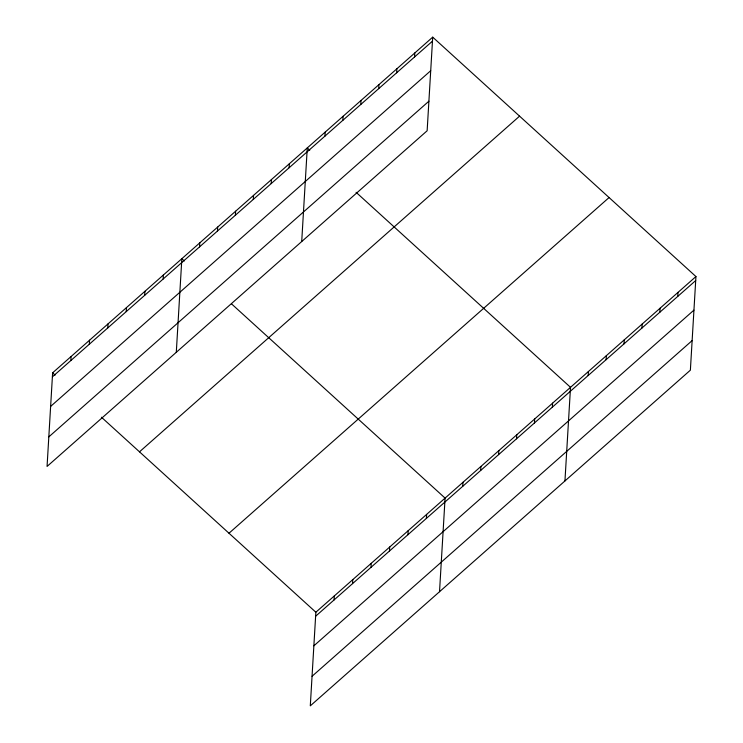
<?xml version="1.0" encoding="UTF-8"?>
<svg xmlns="http://www.w3.org/2000/svg" width="743" height="743" viewBox="0 0 743 743"><rect width="100%" height="100%" fill="white"/><g stroke="black" fill="none" stroke-linecap="round" stroke-linejoin="round"><path stroke-width="1.11" d="M432.705 37.15L52.623 372.828L47.06 466.446L427.141 130.768L432.705 37.15L695.94 276.554L690.377 370.172L310.295 705.85L315.859 612.232L695.94 276.554M70.845 360.531L71.087 356.529M89.309 344.223L89.55 340.22M107.772 327.923L108.014 323.92M126.236 311.614L126.468 307.611M144.69 295.315L144.931 291.312M163.154 279.006L163.395 275.003M176.295 352.312L181.849 258.694L184.338 260.96M199.533 246.88L199.774 242.877M217.448 231.054L217.69 227.052M235.373 215.229L235.605 211.226M253.289 199.403L253.53 195.4M271.204 183.577L271.446 179.574M289.12 167.751L289.361 163.748M301.714 241.54L307.277 147.922L309.766 150.179M324.96 136.108L325.202 132.096M342.876 120.282L343.117 116.27M360.801 104.457L361.033 100.454M334.081 599.935L334.313 595.932M378.716 88.631L378.949 84.628M352.535 583.636L352.776 579.624M396.632 72.805L396.873 68.802M370.998 567.327L371.24 563.324M414.548 56.979L414.789 52.976M389.462 551.018L389.704 547.015M407.926 534.719L408.158 530.716M426.38 518.41L426.621 514.407M439.522 591.716L445.085 498.107L231.491 303.841M462.759 486.284L463 482.281M480.684 470.458L480.916 466.455M498.599 454.632L498.841 450.629M516.515 438.807L516.756 434.804M534.431 422.981L534.672 418.978M552.355 407.164L552.588 403.152M564.949 480.944L570.513 387.326L356.092 192.316M588.187 375.512L588.428 371.5M606.112 359.686L606.344 355.683M624.027 343.86L624.259 339.857M641.943 328.034L642.184 324.032M659.858 312.209L660.1 308.206M677.783 296.383L678.015 292.38M52.391 376.84L432.472 41.153M50.635 406.402L430.708 70.724M48.824 436.875L428.906 101.197M139.489 451.837L519.571 116.149M228.993 533.233L609.074 197.554M315.617 616.244L695.699 280.557M313.862 645.816L693.943 310.128M312.051 676.279L692.132 340.6M52.623 372.828L55.112 375.085M101.438 417.222L315.859 612.232"/></g></svg>
